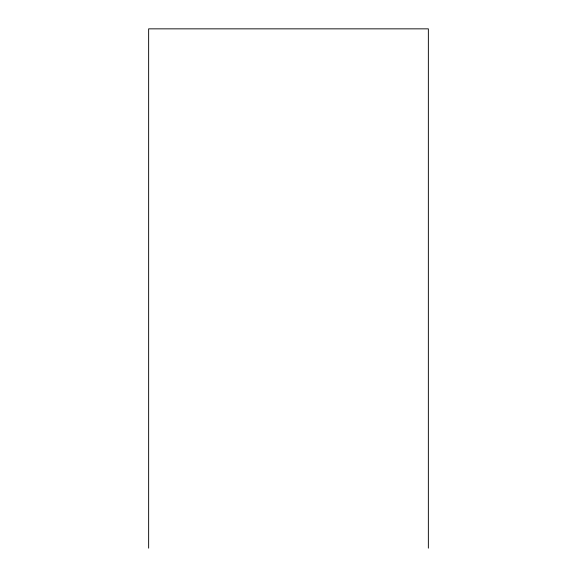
<?xml version="1.0" encoding="UTF-8"?>
<svg xmlns="http://www.w3.org/2000/svg" width="577" height="577" viewBox="0 0 577 577"><rect width="100%" height="100%" fill="white"/><g stroke="black" fill="none" stroke-linecap="round" stroke-linejoin="round"><path stroke-width="0.87" d="M428.358 548.15L428.358 28.85L148.642 28.85L148.642 548.15"/></g></svg>
